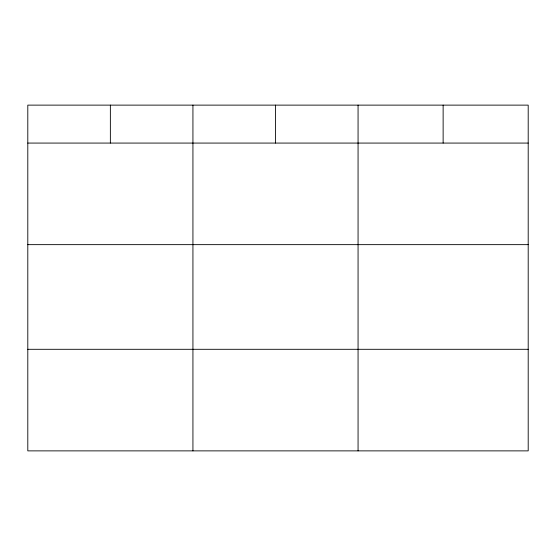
<?xml version="1.0" encoding="UTF-8"?>
<svg xmlns="http://www.w3.org/2000/svg" width="556" height="556" viewBox="0 0 556 556"><rect width="100%" height="100%" fill="white"/><g stroke="black" fill="none" stroke-linecap="round" stroke-linejoin="round"><path stroke-width="0.83" d="M528.2 244.647L528.2 105.126L27.8 105.126L27.8 450.874L528.2 450.874L528.2 244.647L27.8 244.647M27.8 143.073L528.2 143.073M27.8 349.3L528.2 349.3M443.132 105.126L443.132 143.073M358.064 105.126L358.064 450.874M275.498 105.126L275.498 143.073M192.932 105.126L192.932 450.874M110.366 105.126L110.366 143.073"/></g></svg>
